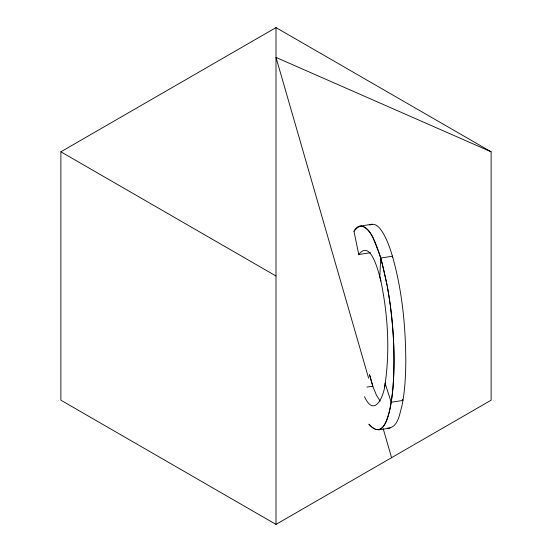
<?xml version="1.0" encoding="UTF-8"?>
<svg xmlns="http://www.w3.org/2000/svg" width="552" height="552" viewBox="0 0 552 552"><rect width="100%" height="100%" fill="white"/><g stroke="black" fill="none" stroke-linecap="round" stroke-linejoin="round"><path stroke-width="0.83" d="M364.506 396.633C374.974 419.61 384.813 393.873 385.434 381.77C389.926 348.34 387.732 314.102 380.887 281.14A44.395 9.384 81.2 0 0 379.81 276.697L380.694 258.039L378.568 251.36M392.403 257.267L392.431 256.156M392.638 391.396C395.363 362.919 393.921 334.174 390.347 305.836M392.52 392.541C391.23 403.671 386.338 444.167 368.943 424.15M372.565 386.876L372.8 386.207L369.543 374.663M370.523 252.692L358.772 254.513C370.088 239.678 377.478 268.714 379.672 276.159A44.25 9.349 81.2 0 1 380.887 281.14M358.772 254.513L353.97 231.295C360.242 219.082 370.737 231.26 373.538 238.982M353.97 231.295C365.5 215.542 374.842 240.996 378.396 250.863M60.879 151.8L276 27.6L491.121 151.8L491.121 400.2L276 524.4L60.879 400.2L60.879 151.8L276 276M369.854 225.016C376.264 221.869 381.128 229.604 383.812 234.324C387.518 241.072 390.064 248.379 392.299 255.721M387.828 428.083C398.054 427.821 399.538 413.938 401.856 406.306C404.823 391.975 405.589 377.285 405.789 362.685C405.741 326.867 402.236 290.759 392.451 256.218L380.694 258.039C392.258 300.274 395.984 344.634 392.941 388.27C391.734 397.999 387.732 445.436 369.033 424.274M359.8 226.147L372.255 224.215M366.921 387.118L372.8 386.207L376.464 395.232L380.176 401.035M378.299 429.932L390.05 428.117M491.121 151.8L276 57.408L368.646 378.286M373.773 239.458L379.907 255.438M372.8 386.207L369.619 374.974M402.615 399.344L402.96 400.421L391.209 402.242L385.158 383.454M380.066 255.962L380.549 257.542M380.694 258.039L381.584 261.11M383.212 428.731L391.568 457.677M381.729 261.634L387.09 285.156M387.283 286.219L388.656 294.209M388.849 295.423L390.167 304.476M276 27.6L276 524.4M385.324 382.446A144.99 30.643 81.2 0 1 384.364 387.573"/></g></svg>
